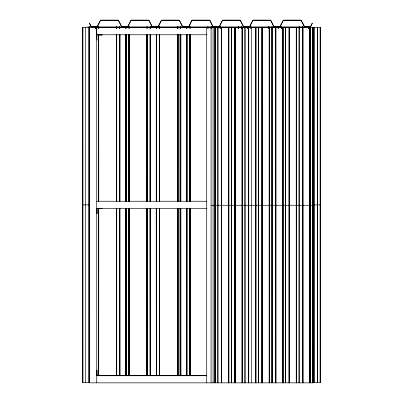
<?xml version="1.0" encoding="UTF-8"?>
<svg xmlns="http://www.w3.org/2000/svg" width="403" height="403" viewBox="0 0 403 403"><rect width="100%" height="100%" fill="white"/><g stroke="black" fill="none" stroke-linecap="round" stroke-linejoin="round"><path stroke-width="0.6" d="M96.755 27.671L96.755 34.774L206.89 34.774M102.176 35.001L96.851 34.824L97.027 40.154M212.865 26.628L219.242 26.754L222.521 20.15L240.269 20.165L243.644 26.719L249.664 26.669L252.908 20.155L270.725 20.165L273.929 26.663L279.959 26.719L283.334 20.165L301.081 20.15L304.456 26.704L310.587 26.769L312.325 23.047L310.627 26.623M219.378 26.598L222.491 20.241L240.243 20.251L243.417 26.734L249.502 26.81L252.898 20.251L270.65 20.241L273.904 26.754L279.959 26.81L283.359 20.251L301.081 20.241L304.557 26.81M127.912 26.583L131.146 20.15L148.893 20.165L152.263 26.719L158.288 26.669L161.532 20.155L179.35 20.165L182.725 26.719L188.76 26.663L191.959 20.165L209.842 20.175M212.91 26.684L209.787 20.251L192.06 20.241L188.811 26.734M219.182 26.684L212.991 26.643M188.755 26.769L182.499 26.734L179.275 20.241L161.522 20.251L158.127 26.81L152.067 26.754L148.818 20.241L131.066 20.251L127.67 26.81L121.61 26.754L118.386 20.246L100.609 20.251L97.244 26.81L91.184 26.769L89.36 23.047L91.224 26.689L97.209 26.719L100.584 20.165L118.401 20.155L121.635 26.663L127.67 26.719M127.736 26.805L121.807 26.81M219.111 26.805L213.152 26.81M87.451 26.92L310.416 26.92L310.416 28.175M89.27 27.298L82.625 27.298L82.65 382.492M306.29 27.641L96.725 27.641L96.755 382.85M102.196 34.97L96.851 34.824M96.725 201.238L206.86 201.238M82.625 204.895L89.254 204.895M313.746 204.895L320.375 204.895M211.056 205.253L312.748 205.253M96.725 208.341L206.86 208.341M96.866 208.563L102.196 208.386M96.866 369.989L97.027 375.697M97.027 370.372L96.851 375.697L102.176 375.697L96.851 375.52M96.866 375.143L102.196 375.319M96.725 375.364L206.86 375.364M96.755 375.747L206.89 375.747M82.625 382.492L89.27 382.492L89.29 26.92M209.842 20.175L212.991 26.643M320.299 27.298L320.299 382.492M320.239 27.298L320.239 382.492M320.178 27.298L320.138 382.492M317.534 27.298L317.534 382.492M317.493 27.298L317.493 382.492M313.982 27.298L313.982 382.492M313.897 27.298L313.917 382.492L313.851 27.298M312.723 27.656L312.723 382.85M312.647 27.656L312.657 382.85M312.607 27.656L312.607 382.85M310.33 26.92L310.33 28.175M310.114 27.656L310.114 382.85M310.038 27.656L310.038 382.85M309.972 27.656L309.952 382.85M309.907 27.656L309.882 382.85M309.776 27.656L309.781 382.85M308.844 26.92L308.844 28.175M308.532 26.92L308.532 28.175M308.512 26.92L308.512 28.175M302.94 27.656L302.94 382.85M302.839 27.656L302.875 382.85M302.744 27.656L302.804 382.85M302.648 26.92L302.688 382.85M302.603 27.656L302.603 382.85M302.497 26.92L302.477 28.175M302.457 26.92L302.396 28.175M302.315 26.92L302.315 28.175M299.449 26.92L299.505 28.175M299.424 26.92L299.399 28.175M299.343 28.175L299.308 26.92L299.243 28.175M299.172 26.92L299.122 382.85M299.097 27.656L299.066 382.85M296.573 27.656L296.573 382.85M296.467 27.656L296.492 382.85M296.366 27.656L296.386 382.85M296.341 27.656L296.341 382.85M296.235 27.656L296.235 382.85M289.399 27.656L289.399 382.85M289.324 27.656L289.349 382.85M289.278 27.656L289.233 382.85M289.183 27.656L289.173 382.85M289.062 27.656L289.062 382.85M285.636 27.656L285.636 382.85M285.586 27.656L285.581 382.85M283.032 27.656L283.032 382.85M282.951 27.656L282.951 382.85M282.856 27.656L282.835 382.85M282.79 27.656L282.81 382.85M282.72 27.656L282.72 382.85M281.526 26.92L281.526 28.175M281.46 28.175L281.425 26.92L281.329 28.175M281.299 26.92L281.274 28.175M281.193 26.92L281.229 28.175M278.382 26.92L278.382 28.175M278.302 26.92L278.302 28.175M278.241 26.92L278.221 28.175L278.156 26.92M278.05 26.92L278.05 28.175M275.859 27.656L275.859 382.85L275.788 27.656M275.723 27.656L275.753 382.85M275.657 27.656L275.657 382.85M275.576 27.656L275.556 382.85M275.521 27.656L275.521 382.85M272.191 26.92L272.191 28.175M272.085 26.92L272.09 382.85M272 26.92L272.03 382.85M271.939 26.92L271.98 382.85M271.859 26.92L271.859 28.175M269.486 27.656L269.486 382.85M269.406 27.656L269.406 382.85M269.149 27.656L269.149 382.85M268.992 26.92L269.048 28.175M268.967 26.92L268.912 28.175M268.882 26.92L268.811 28.175M268.786 26.92L268.766 28.175M268.715 26.92L268.715 28.175M262.313 27.656L262.313 382.85M262.247 27.656L262.177 382.85M262.116 27.656L262.116 382.85M262.061 27.656L262.01 382.85M261.975 27.656L261.975 382.85M258.585 27.656L258.585 382.85M258.53 27.656L258.499 382.85L258.469 27.656M255.945 27.656L255.91 382.85M255.819 27.656L255.865 382.85M255.779 27.656L255.709 382.85M255.643 27.656L255.643 382.85M255.608 27.656L255.608 382.85M251.689 27.656L251.689 382.85M251.069 26.92L251.069 28.175M250.998 26.92L250.933 28.175L250.842 26.92M250.792 26.92L250.817 28.175M250.737 26.92L250.737 28.175M248.767 27.656L248.747 382.85M248.555 27.656L248.51 382.85M248.47 27.656L248.47 382.85M247.946 26.92L247.946 28.175M247.845 26.92L247.845 28.175M247.79 28.175L247.734 26.92L247.709 28.175M247.593 26.92L247.618 28.175M245.009 27.656L245.009 382.85M244.948 27.656L244.948 382.85M242.399 27.656L242.399 382.85M242.319 27.656L242.319 382.85M242.263 27.656L242.263 382.85M242.163 27.656L242.163 382.85M242.087 27.656L242.062 382.85M241.735 26.92L241.735 28.175M241.639 26.92L241.614 28.175M241.518 26.92L241.538 28.175M241.493 26.92L241.493 28.175M241.402 26.92L241.402 28.175M238.591 26.92L238.591 28.175M238.511 26.92L238.511 28.175M238.485 26.92L238.425 28.175M238.395 26.92L238.359 28.175M238.259 26.92L238.259 28.175M235.226 27.656L235.226 382.85M235.161 27.656L235.161 382.85M235.125 27.656L235.125 382.85M234.969 27.656L234.974 382.85M234.949 27.656L234.929 382.85M231.488 27.656L231.488 382.85M231.408 27.656L231.408 382.85M228.859 27.656L228.859 382.85M228.778 27.656L228.778 382.85M228.713 27.656L228.672 382.85M228.647 27.656L228.647 382.85M228.521 27.656L228.521 382.85M221.685 27.656L221.685 382.85M221.615 382.85L221.428 27.656M221.348 27.656L221.348 382.85M220.542 26.92L220.612 28.175M220.476 26.92L220.506 28.175M220.416 26.92L220.446 28.175M220.315 26.92L220.36 28.175M219.041 26.92L219.041 28.175M217.958 27.656L217.942 382.85M217.857 27.656L217.867 382.85M217.469 26.92L217.469 28.175M217.383 26.92L217.373 28.175M217.267 26.92L217.272 28.175M215.298 27.656L215.313 382.85M215.237 27.656L215.172 382.85L215.081 27.656M215.046 27.656L215.011 382.85M214.98 27.656L214.975 382.85M213.076 27.656L213.076 382.85M211.273 26.92L211.273 28.175M211.147 26.92L211.172 28.175M211.081 26.92L211.056 382.85M211.021 26.92L211.021 28.175M210.94 26.92L210.94 28.175M208.129 28.175L208.134 26.92L208.054 28.175M207.993 26.92L207.933 28.175L207.867 26.92M207.802 26.92L207.802 28.175M206.729 27.656L206.729 382.85M190.151 26.92L190.151 28.175M190.151 34.451L190.151 201.379M190.151 208.28L190.151 375.213M190.08 26.92L190.085 28.175M190.08 34.451L190.085 201.379M190.085 208.28L190.08 375.213M190.02 26.92L189.984 28.175L189.929 26.92M190.014 34.451L189.984 201.379L189.954 34.451M190.014 208.28L190.05 375.213M189.954 208.28L189.899 375.213M189.878 26.92L189.818 28.175M189.853 34.451L189.818 201.379M189.878 208.28L189.818 375.213M186.977 26.92L186.992 28.175M187.007 34.451L186.992 201.379M187.007 208.28L186.992 375.213M186.901 26.92L186.871 28.175M186.932 34.451L186.901 201.379M186.866 208.28L186.876 375.213M186.78 26.92L186.816 28.175M186.846 34.451L186.826 201.379M186.846 208.28L186.675 375.213M186.745 28.175L186.71 26.92L186.675 28.175M186.745 34.451L186.71 201.379L186.68 34.451M180.816 26.92L180.816 28.175M180.816 34.451L180.816 201.379M180.816 208.28L180.816 375.213M180.761 26.92L180.781 28.175M180.781 34.451L180.746 201.379M180.816 375.213L180.735 208.28L180.715 375.213M180.715 28.175L180.665 26.92L180.564 28.175M180.665 34.451L180.65 201.379L180.625 34.451M180.62 208.28L180.645 375.213M180.484 26.92L180.484 28.175M180.484 34.451L180.539 201.379M180.499 208.28L180.539 375.213M178.907 26.92L178.907 28.175M178.907 34.451L178.907 201.379M178.907 208.28L178.907 375.213M178.826 26.92L178.826 28.175M178.826 34.451L178.826 201.379M178.826 208.28L178.826 375.213M177.637 26.92L177.673 28.175M177.673 34.451L177.637 201.379M177.673 208.28L177.637 375.213M177.582 26.92L177.567 28.175M177.582 34.451L177.592 201.379M177.617 208.28L177.552 375.213M177.506 26.92L177.476 28.175M177.537 34.451L177.537 201.379M177.501 375.213L177.476 208.28L177.436 375.213M177.385 28.175L177.411 26.92L177.34 28.175M177.436 34.451L177.441 201.379M177.34 34.451L177.365 201.379M177.365 208.28L177.34 375.213M159.694 26.92L159.694 28.175M159.694 34.451L159.694 201.379M159.694 208.28L159.694 375.213M159.623 28.175L159.588 26.92L159.497 28.175M159.623 34.451L159.588 201.379L159.497 34.451M159.623 375.213L159.588 208.28L159.497 375.213M159.442 26.92L159.467 28.175M159.442 34.451L159.442 201.379M159.417 208.28L159.442 375.213M159.361 26.92L159.397 28.175M159.361 34.451L159.397 201.379M159.361 208.28L159.397 375.213M156.571 26.92L156.571 28.175M156.571 34.451L156.571 201.379M156.571 208.28L156.571 375.213M156.47 26.92L156.47 28.175M156.47 34.451L156.47 201.379M156.47 208.28L156.47 375.213M156.414 26.92L156.394 28.175M156.394 34.451L156.414 201.379M156.394 208.28L156.414 375.213M156.379 26.92L156.334 28.175M156.359 34.451L156.314 201.379M156.379 208.28L156.314 375.213L156.218 208.28M156.288 26.92L156.218 28.175M156.288 34.451L156.243 201.379M150.354 26.92L150.354 28.175M150.354 34.451L150.354 201.379M150.354 208.28L150.354 375.213M150.264 26.92L150.264 28.175M150.264 34.451L150.118 201.379M150.264 375.213L150.143 208.28M150.178 28.175L150.198 26.92L150.118 28.175M150.022 26.92L150.022 28.175M150.022 34.451L150.022 201.379M150.022 208.28L150.022 375.213M147.216 26.92L147.181 28.175L147.135 26.92M147.216 201.379L147.155 34.451L147.135 201.379M147.216 375.213L147.155 208.28L147.105 375.213M147.019 28.175L146.984 26.92L146.949 28.175M147.019 34.451L146.984 201.379L146.949 34.451M147.019 208.28L147.05 375.213M146.949 208.28L146.949 375.213M146.883 26.92L146.883 28.175M146.883 34.451L146.883 201.379M146.883 208.28L146.883 375.213M129.237 26.92L129.237 28.175M129.237 34.451L129.237 201.379M129.237 208.28L129.237 375.213M129.167 26.92L129.131 28.175M129.167 201.379L129.101 34.451L129.036 201.379M129.167 208.28L129.101 375.213M129.066 26.92L129.036 28.175L128.935 26.92M129.066 208.28L129.036 375.213M128.935 34.451L128.96 201.379M129.01 208.28L128.98 375.213M128.9 26.92L128.9 28.175M128.9 34.451L128.9 201.379M128.9 208.28L128.9 375.213M126.094 26.92L126.094 28.175M126.094 34.451L126.094 201.379M126.094 208.28L126.094 375.213M126.003 26.92L126.003 28.175M126.003 34.451L126.003 201.379L125.907 34.451M126.003 208.28L126.003 375.213M125.907 26.92L125.943 28.175M125.927 208.28L125.943 375.213M125.892 26.92L125.872 28.175M125.847 34.451L125.892 201.379M125.872 375.213L125.827 208.28L125.781 375.213M125.781 26.92L125.781 28.175M125.781 34.451L125.781 201.379M119.898 26.92L119.898 28.175M119.898 34.451L119.898 201.379M119.898 208.28L119.898 375.213M119.797 28.175L119.797 26.92L119.706 28.175M119.797 201.379L119.797 34.451L119.706 201.379M119.797 208.28L119.797 375.213L119.706 208.28M119.646 26.92L119.646 28.175M119.646 34.451L119.646 201.379M119.646 208.28L119.646 375.213M119.565 26.92L119.565 28.175M119.565 34.451L119.565 201.379M119.565 208.28L119.565 375.213M116.754 26.92L116.754 28.175M116.754 34.451L116.754 201.379M116.754 208.28L116.754 375.213M116.674 26.92L116.674 28.175M116.674 34.451L116.674 201.379M116.674 208.28L116.674 375.213M116.648 26.92L116.593 28.175M116.648 34.451L116.593 201.379M116.593 208.28L116.623 375.213M116.558 26.92L116.527 28.175M116.527 34.451L116.558 201.379M116.527 208.28L116.558 375.213M116.492 26.92L116.422 28.175M116.422 34.451L116.492 201.379M116.422 208.28L116.492 375.213M98.71 26.92L98.775 28.175M98.71 35.076L98.775 201.379M98.775 208.28L98.71 375.213M98.675 26.92L98.639 28.175M98.675 35.076L98.639 201.379M98.675 208.28L98.639 375.213M98.609 28.175L98.549 26.92L98.478 28.175M98.609 201.379L98.549 35.076L98.523 201.379M98.579 208.28L98.549 375.213L98.523 208.28M98.443 26.92L98.443 28.175M98.443 35.076L98.443 201.379M98.443 208.28L98.443 375.213M97.047 208.386L97.047 213.716L96.866 208.386M95.632 26.92L95.602 28.175M95.576 26.92L95.526 28.175M95.501 26.92L95.451 28.175M95.405 26.92L95.43 28.175M95.335 26.92L95.299 28.175M89.441 26.92L89.406 28.175M89.34 26.92L89.37 28.175M89.144 27.298L89.164 382.492M89.123 27.298L89.103 382.492M89.023 27.298L89.023 382.492M85.507 27.298L85.466 382.492M82.862 27.298L82.862 382.492M82.761 27.298L82.781 382.492M82.701 27.298L82.736 382.492M320.375 27.298L313.73 27.298L313.73 382.492L320.375 382.492L320.385 27.298M313.358 27.656L89.642 27.656L89.642 382.85L313.358 382.85L313.358 27.656M308.703 28.175L308.698 26.92L308.678 28.175M269.325 382.85L269.345 27.656L269.3 382.85M248.691 382.85L248.691 27.656L248.636 382.85M217.207 28.175L217.202 26.92L217.157 28.175"/></g></svg>
